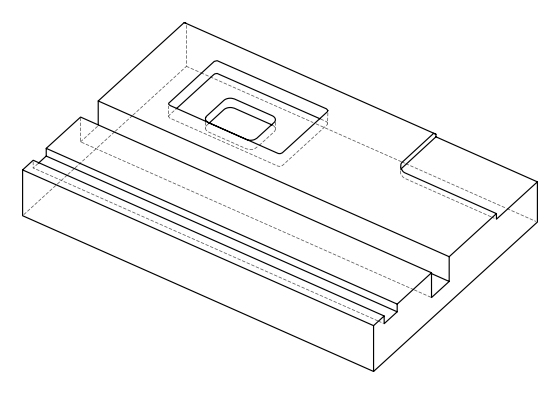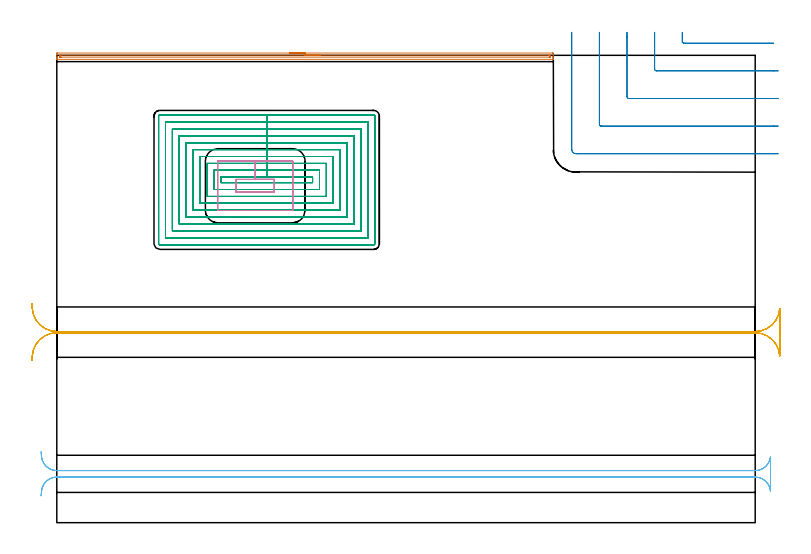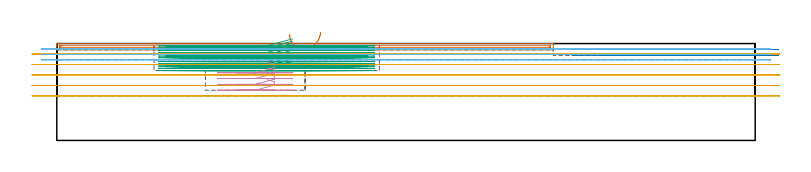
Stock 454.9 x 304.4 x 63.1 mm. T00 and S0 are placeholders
(PLAN: 6 operations, 5 tool changes, 98.4 min)
(1 AREA_MILL | FG_CHAMFER_SURFACE | UGT0205_001 | 5.34 min | 2740 mm3)
(2 MILL_CORNER_NOTCH_RECTANGULAR | CORNER_NOTCH_RECTANGULAR | UGT0201_106 | Follow Part, ap 6, ae 75% | 3.06 min | 76675 mm3)
(3 MILL_RECTANGULAR_POCKET | POCKET_RECTANGULAR_STRAIGHT | UGT0201_014 | Follow Part, ap 1.5, ae 75% | 71.11 min | 233642 mm3)
(4 MILL_RECTANGULAR_POCKET_1 | POCKET_RECTANGULAR_STRAIGHT_1 | NXT0201_012 | Follow Part, ap 4, ae 75% | 2.36 min | 39389 mm3)
(5 MILL_RECTANGULAR_SLOT | SLOT_RECTANGULAR | UGT0201_004 | Follow Part, ap 8, ae 75% | 10.51 min | 508793 mm3)
(6 MILL_RECTANGULAR_SLOT_1 | SLOT_RECTANGULAR_1 | UGT0201_094 | Follow Part, ap 5, ae 75% | 6.03 min | 116691 mm3)
(TOOL UGT0205_001 | Chamfer Mill 20 x 3 x 45 deg. | D20 FL50 Z2)
(TOOL UGT0201_106 | End Mill 24 mm | D24 FL25 Z2)
(TOOL UGT0201_014 | End mill 6 mm | D6 FL24 Z4)
(TOOL NXT0201_012 | ENDMILL 16mm [2P460-1600-NA 1630] | D16 FL38 Z6)
(TOOL UGT0201_004 | End Mill 32 mm | D32 FL53 Z6)
(TOOL UGT0201_094 | End mill 20 mm | D20 FL38 Z4)
(OP 1 AREA_MILL)
G17 G21 G94 G90
T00 M6
G54
G17 G0 G90 X151.7 Y305.9 S1061 M3
G43 Z73.1 H0
Z69.
G94 G1 X151.738 Z68.128 F250.
X151.852 Z67.263
X152.041 Z66.412
X152.303 Z65.58
X152.637 Z64.774
X153.04 Z64.
X153.508 Z63.264
X154.04 Z62.572
X154.629 Z61.929
X155.272 Z61.34
X155.964 Z60.808
X156.7 Z60.34
X157.474 Z59.937
X158.28 Z59.603
X159.112 Z59.341
X159.964 Z59.152
X160.828 Z59.038
X161.7 Z59.
X322.794
X323.107 Y305.898
X323.39 Y305.893 Z59.003
X323.4 Y305.592 Z59.302
Y304.162 Z60.735
Y302.979 Z61.916
Y302.355 Z62.544
Y302.02 Z62.879
X323.398 Y301.909 Z62.983
X323.39 Y301.803 Z63.088
X323.24 Y301.8 Z63.1
X0.16
X0.01 Y301.803 Z63.088
X0.002 Y301.909 Z62.983
X0. Y302.02 Z62.879
Y302.355 Z62.544
Y302.979 Z61.916
Y305.033 Z59.864
X0.004 Y305.592 Z59.302
X0.01 Y305.893 Z59.003
X0.293 Y305.898 Z59.
X0.606 Y305.9
X161.7
Y304.486 Z60.414
X320.358
X321.009 Y304.484 Z60.416
X321.254 Y304.482 Z60.418
X321.354 Y304.479 Z60.421
X321.391 Y304.472 Z60.428
X321.393 Y304.452 Z60.448
X321.398 Y304.342 Z60.558
X321.4 Y303.85 Z61.05
X321.399 Y303.469 Z61.431
X321.396 Y303.341 Z61.559
X321.39 Y303.24 Z61.66
X321.387 Y303.22 Z61.68
X321.374 Y303.219 Z61.681
X321.335 Y303.217 Z61.683
X321.009 Y303.215 Z61.685
X320.768 Y303.214 Z61.686
X3.042
X2.391 Y303.216 Z61.684
X2.146 Y303.218 Z61.682
X2.046 Y303.221 Z61.679
X2.009 Y303.228 Z61.672
X2.007 Y303.248 Z61.652
X2.002 Y303.359 Z61.541
X2. Y303.85 Z61.05
X2.001 Y304.231 Z60.669
X2.004 Y304.359 Z60.541
X2.01 Y304.46 Z60.44
X2.013 Y304.48 Z60.42
X2.026 Y304.481 Z60.419
X2.065 Y304.483 Z60.417
X2.391 Y304.485 Z60.415
X2.632 Y304.486 Z60.414
X161.7
X162.572 Z60.452
X163.436 Z60.566
X164.288 Z60.755
X165.12 Z61.017
X165.926 Z61.351
X166.7 Z61.754
X167.436 Z62.223
X168.128 Z62.754
X168.771 Z63.343
X169.36 Z63.986
X169.892 Z64.678
X170.36 Z65.414
X170.763 Z66.188
X171.097 Z66.994
X171.359 Z67.826
X171.548 Z68.678
X171.662 Z69.543
X171.7 Z70.414
G0 Z73.1
M5
M2
(OP 2 MILL_CORNER_NOTCH_RECTANGULAR)
G17 G21 G94 G90
T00 M6
G54
G17 G0 G90 X407.4 Y319.4 S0 M3
G43 Z73.1 H0
Z59.25
G94 G1 Y316.4 F250.
Y313.493 F500.
G3 X408.593 Y312.3 R1.2
G1 X463.933
X466.933 F250.
G0 Z73.1
X389.4 Y319.4
Z59.25
G1 Y316.4
Y295.494 F500.
G3 X390.594 Y294.3 R1.2
G1 X466.9
X469.9 F250.
G0 Z73.1
X371.4 Y319.4
Z59.25
G1 Y316.4
Y277.494 F500.
G3 X372.594 Y276.3 R1.2
G1 X466.9
X469.9 F250.
G0 Z73.1
X353.4 Y319.4
Z59.25
G1 Y316.4
Y259.494 F500.
G3 X354.594 Y258.3 R1.2
G1 X466.9
X469.9 F250.
G0 Z73.1
X335.4 Y319.4
Z59.25
G1 Y316.4
Y243.2 F500.
G3 X338.3 Y240.3 R2.9
G1 X466.9
X469.9 F250.
G0 Z73.1
X407.4 Y319.4
Z55.4
G1 Y316.4
Y313.493 F500.
G3 X408.593 Y312.3 R1.2
G1 X463.933
X466.933 F250.
G0 Z73.1
X389.4 Y319.4
Z55.4
G1 Y316.4
Y295.494 F500.
G3 X390.594 Y294.3 R1.2
G1 X466.9
X469.9 F250.
G0 Z73.1
X371.4 Y319.4
Z55.4
G1 Y316.4
Y277.494 F500.
G3 X372.594 Y276.3 R1.2
G1 X466.9
X469.9 F250.
G0 Z73.1
X353.4 Y319.4
Z55.4
G1 Y316.4
Y259.494 F500.
G3 X354.594 Y258.3 R1.2
G1 X466.9
X469.9 F250.
G0 Z73.1
X335.4 Y319.4
Z55.4
G1 Y316.4
Y243.2 F500.
G3 X338.3 Y240.3 R2.9
G1 X466.9
X469.9 F250.
G0 Z73.1
M5
M2
(OP 3 MILL_RECTANGULAR_POCKET)
G17 G21 G94 G90
T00 M6
G54
G17 G0 G90 X153.37 Y225. S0 M3
G43 Z73.1 H0
Z66.1
G94 G1 X136.7 Z61.633 F250.
X106.8 F500.
Y221.5
X166.6
Y225.
X136.7
Y229.5
X102.3
Y217.
X171.1
Y229.5
X136.7
Y234.
X97.8
Y212.5
X175.6
Y234.
X136.7
Y238.5
X93.3
Y208.
X180.1
Y238.5
X136.7
Y243.
X88.8
Y203.5
X184.6
Y243.
X136.7
Y247.5
X84.3
Y199.
X189.1
Y247.5
X136.7
Y252.
X79.8
Y194.5
X193.6
Y252.
X136.7
Y256.5
X75.3
Y190.
X198.1
Y256.5
X136.7
Y261.
X70.8
Y185.5
X202.6
Y261.
X136.7
Y265.5
X67.
G3 X66.3 Y264.8 R0.7
G1 Y181.7
G3 X67. Y181. R0.7
G1 X206.4
G3 X207.1 Y181.7 R0.7
G1 Y264.8
G3 X206.4 Y265.5 R0.7
G1 X136.7
X135.7
G0 X153.37 Y225. Z64.633
G1 X136.7 Z60.167 F250.
X106.8 F500.
Y221.5
X166.6
Y225.
X136.7
Y229.5
X102.3
Y217.
X171.1
Y229.5
X136.7
Y234.
X97.8
Y212.5
X175.6
Y234.
X136.7
Y238.5
X93.3
Y208.
X180.1
Y238.5
X136.7
Y243.
X88.8
Y203.5
X184.6
Y243.
X136.7
Y247.5
X84.3
Y199.
X189.1
Y247.5
X136.7
Y252.
X79.8
Y194.5
X193.6
Y252.
X136.7
Y256.5
X75.3
Y190.
X198.1
Y256.5
X136.7
Y261.
X70.8
Y185.5
X202.6
Y261.
X136.7
Y265.5
X67.
G3 X66.3 Y264.8 R0.7
G1 Y181.7
G3 X67. Y181. R0.7
G1 X206.4
G3 X207.1 Y181.7 R0.7
G1 Y264.8
G3 X206.4 Y265.5 R0.7
G1 X136.7
X135.7
G0 X153.37 Y225. Z63.167
G1 X136.7 Z58.7 F250.
X106.8 F500.
Y221.5
X166.6
Y225.
X136.7
Y229.5
X102.3
Y217.
X171.1
Y229.5
X136.7
Y234.
X97.8
Y212.5
X175.6
Y234.
X136.7
Y238.5
X93.3
Y208.
X180.1
Y238.5
X136.7
Y243.
X88.8
Y203.5
X184.6
Y243.
X136.7
Y247.5
X84.3
Y199.
X189.1
Y247.5
X136.7
Y252.
X79.8
Y194.5
X193.6
Y252.
X136.7
Y256.5
X75.3
Y190.
X198.1
Y256.5
X136.7
Y261.
X70.8
Y185.5
X202.6
Y261.
X136.7
Y265.5
X67.
G3 X66.3 Y264.8 R0.7
G1 Y181.7
G3 X67. Y181. R0.7
G1 X206.4
G3 X207.1 Y181.7 R0.7
G1 Y264.8
G3 X206.4 Y265.5 R0.7
G1 X136.7
X135.7
G0 X153.37 Y225. Z61.7
G1 X136.7 Z57.233 F250.
X106.8 F500.
Y221.5
X166.6
Y225.
X136.7
Y229.5
X102.3
Y217.
X171.1
Y229.5
X136.7
Y234.
X97.8
Y212.5
X175.6
Y234.
X136.7
Y238.5
X93.3
Y208.
X180.1
Y238.5
X136.7
Y243.
X88.8
Y203.5
X184.6
Y243.
X136.7
Y247.5
X84.3
Y199.
X189.1
Y247.5
X136.7
Y252.
X79.8
Y194.5
X193.6
Y252.
X136.7
Y256.5
X75.3
Y190.
X198.1
Y256.5
X136.7
Y261.
X70.8
Y185.5
X202.6
Y261.
X136.7
Y265.5
X67.
G3 X66.3 Y264.8 R0.7
G1 Y181.7
G3 X67. Y181. R0.7
G1 X206.4
G3 X207.1 Y181.7 R0.7
G1 Y264.8
G3 X206.4 Y265.5 R0.7
G1 X136.7
X135.7
G0 X153.37 Y225. Z60.233
G1 X136.7 Z55.767 F250.
X106.8 F500.
Y221.5
X166.6
Y225.
X136.7
Y229.5
X102.3
Y217.
X171.1
Y229.5
X136.7
Y234.
X97.8
Y212.5
X175.6
Y234.
X136.7
Y238.5
X93.3
Y208.
X180.1
Y238.5
X136.7
Y243.
X88.8
Y203.5
X184.6
Y243.
X136.7
Y247.5
X84.3
Y199.
X189.1
Y247.5
X136.7
Y252.
X79.8
Y194.5
X193.6
Y252.
X136.7
Y256.5
X75.3
Y190.
X198.1
Y256.5
X136.7
Y261.
X70.8
Y185.5
X202.6
Y261.
X136.7
Y265.5
X67.
G3 X66.3 Y264.8 R0.7
G1 Y181.7
G3 X67. Y181. R0.7
G1 X206.4
G3 X207.1 Y181.7 R0.7
G1 Y264.8
G3 X206.4 Y265.5 R0.7
G1 X136.7
X135.7
G0 X153.37 Y225. Z58.767
G1 X136.7 Z54.3 F250.
X106.8 F500.
Y221.5
X166.6
Y225.
X136.7
Y229.5
X102.3
Y217.
X171.1
Y229.5
X136.7
Y234.
X97.8
Y212.5
X175.6
Y234.
X136.7
Y238.5
X93.3
Y208.
X180.1
Y238.5
X136.7
Y243.
X88.8
Y203.5
X184.6
Y243.
X136.7
Y247.5
X84.3
Y199.
X189.1
Y247.5
X136.7
Y252.
X79.8
Y194.5
X193.6
Y252.
X136.7
Y256.5
X75.3
Y190.
X198.1
Y256.5
X136.7
Y261.
X70.8
Y185.5
X202.6
Y261.
X136.7
Y265.5
X67.
G3 X66.3 Y264.8 R0.7
G1 Y181.7
G3 X67. Y181. R0.7
G1 X206.4
G3 X207.1 Y181.7 R0.7
G1 Y264.8
G3 X206.4 Y265.5 R0.7
G1 X136.7
X135.7
G0 X153.37 Y225. Z57.3
G1 X136.7 Z52.833 F250.
X106.8 F500.
Y221.5
X166.6
Y225.
X136.7
Y229.5
X102.3
Y217.
X171.1
Y229.5
X136.7
Y234.
X97.8
Y212.5
X175.6
Y234.
X136.7
Y238.5
X93.3
Y208.
X180.1
Y238.5
X136.7
Y243.
X88.8
Y203.5
X184.6
Y243.
X136.7
Y247.5
X84.3
Y199.
X189.1
Y247.5
X136.7
Y252.
X79.8
Y194.5
X193.6
Y252.
X136.7
Y256.5
X75.3
Y190.
X198.1
Y256.5
X136.7
Y261.
X70.8
Y185.5
X202.6
Y261.
X136.7
Y265.5
X67.
G3 X66.3 Y264.8 R0.7
G1 Y181.7
G3 X67. Y181. R0.7
G1 X206.4
G3 X207.1 Y181.7 R0.7
G1 Y264.8
G3 X206.4 Y265.5 R0.7
G1 X136.7
X135.7
G0 X153.37 Y225. Z55.833
G1 X136.7 Z51.367 F250.
X106.8 F500.
Y221.5
X166.6
Y225.
X136.7
Y229.5
X102.3
Y217.
X171.1
Y229.5
X136.7
Y234.
X97.8
Y212.5
X175.6
Y234.
X136.7
Y238.5
X93.3
Y208.
X180.1
Y238.5
X136.7
Y243.
X88.8
Y203.5
X184.6
Y243.
X136.7
Y247.5
X84.3
Y199.
X189.1
Y247.5
X136.7
Y252.
X79.8
Y194.5
X193.6
Y252.
X136.7
Y256.5
X75.3
Y190.
X198.1
Y256.5
X136.7
Y261.
X70.8
Y185.5
X202.6
Y261.
X136.7
Y265.5
X67.
G3 X66.3 Y264.8 R0.7
G1 Y181.7
G3 X67. Y181. R0.7
G1 X206.4
G3 X207.1 Y181.7 R0.7
G1 Y264.8
G3 X206.4 Y265.5 R0.7
G1 X136.7
X135.7
G0 X153.37 Y225. Z54.367
G1 X136.7 Z49.9 F250.
X106.8 F500.
Y221.5
X166.6
Y225.
X136.7
Y229.5
X102.3
Y217.
X171.1
Y229.5
X136.7
Y234.
X97.8
Y212.5
X175.6
Y234.
X136.7
Y238.5
X93.3
Y208.
X180.1
Y238.5
X136.7
Y243.
X88.8
Y203.5
X184.6
Y243.
X136.7
Y247.5
X84.3
Y199.
X189.1
Y247.5
X136.7
Y252.
X79.8
Y194.5
X193.6
Y252.
X136.7
Y256.5
X75.3
Y190.
X198.1
Y256.5
X136.7
Y261.
X70.8
Y185.5
X202.6
Y261.
X136.7
Y265.5
X67.
G3 X66.3 Y264.8 R0.7
G1 Y181.7
G3 X67. Y181. R0.7
G1 X206.4
G3 X207.1 Y181.7 R0.7
G1 Y264.8
G3 X206.4 Y265.5 R0.7
G1 X136.7
X135.7
G0 X153.37 Y225. Z52.9
G1 X136.7 Z48.433 F250.
X106.8 F500.
Y221.5
X166.6
Y225.
X136.7
Y229.5
X102.3
Y217.
X171.1
Y229.5
X136.7
Y234.
X97.8
Y212.5
X175.6
Y234.
X136.7
Y238.5
X93.3
Y208.
X180.1
Y238.5
X136.7
Y243.
X88.8
Y203.5
X184.6
Y243.
X136.7
Y247.5
X84.3
Y199.
X189.1
Y247.5
X136.7
Y252.
X79.8
Y194.5
X193.6
Y252.
X136.7
Y256.5
X75.3
Y190.
X198.1
Y256.5
X136.7
Y261.
X70.8
Y185.5
X202.6
Y261.
X136.7
Y265.5
X67.
G3 X66.3 Y264.8 R0.7
G1 Y181.7
G3 X67. Y181. R0.7
G1 X206.4
G3 X207.1 Y181.7 R0.7
G1 Y264.8
G3 X206.4 Y265.5 R0.7
G1 X136.7
X135.7
G0 X153.37 Y225. Z51.433
G1 X136.7 Z46.967 F250.
X106.8 F500.
Y221.5
X166.6
Y225.
X136.7
Y229.5
X102.3
Y217.
X171.1
Y229.5
X136.7
Y234.
X97.8
Y212.5
X175.6
Y234.
X136.7
Y238.5
X93.3
Y208.
X180.1
Y238.5
X136.7
Y243.
X88.8
Y203.5
X184.6
Y243.
X136.7
Y247.5
X84.3
Y199.
X189.1
Y247.5
X136.7
Y252.
X79.8
Y194.5
X193.6
Y252.
X136.7
Y256.5
X75.3
Y190.
X198.1
Y256.5
X136.7
Y261.
X70.8
Y185.5
X202.6
Y261.
X136.7
Y265.5
X67.
G3 X66.3 Y264.8 R0.7
G1 Y181.7
G3 X67. Y181. R0.7
G1 X206.4
G3 X207.1 Y181.7 R0.7
G1 Y264.8
G3 X206.4 Y265.5 R0.7
G1 X136.7
X135.7
G0 X153.37 Y225. Z49.967
G1 X136.7 Z45.5 F250.
X106.8 F500.
Y221.5
X166.6
Y225.
X136.7
Y229.5
X102.3
Y217.
X171.1
Y229.5
X136.7
Y234.
X97.8
Y212.5
X175.6
Y234.
X136.7
Y238.5
X93.3
Y208.
X180.1
Y238.5
X136.7
Y243.
X88.8
Y203.5
X184.6
Y243.
X136.7
Y247.5
X84.3
Y199.
X189.1
Y247.5
X136.7
Y252.
X79.8
Y194.5
X193.6
Y252.
X136.7
Y256.5
X75.3
Y190.
X198.1
Y256.5
X136.7
Y261.
X70.8
Y185.5
X202.6
Y261.
X136.7
Y265.5
X67.
G3 X66.3 Y264.8 R0.7
G1 Y181.7
G3 X67. Y181. R0.7
G1 X206.4
G3 X207.1 Y181.7 R0.7
G1 Y264.8
G3 X206.4 Y265.5 R0.7
G1 X136.7
X135.7
G0 Z73.1
M5
M2
(OP 4 MILL_RECTANGULAR_POCKET_1)
G17 G21 G94 G90
T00 M6
G54
G17 G0 G90 X137.072 Y215.3 S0 M3
G43 Z73.1 H1
Z50.9
G94 G1 X141.7 Z49.66 F250.
Y223.6 Z47.436
X129.25 Z44.1
X116.8 F500.
Y215.3
X141.7
Y223.6
X129.25
Y235.6
X105.1
G3 X104.8 Y235.3 R0.3
G1 Y203.6
G3 X105.1 Y203.3 R0.3
G1 X153.4
G3 X153.7 Y203.6 R0.3
G1 Y235.3
G3 X153.4 Y235.6 R0.3
G1 X129.25
X128.25
G0 X137.072 Y215.3 Z47.1
G1 X141.7 Z45.86 F250.
Y223.6 Z43.636
X129.25 Z40.3
X116.8 F500.
Y215.3
X141.7
Y223.6
X129.25
Y235.6
X105.1
G3 X104.8 Y235.3 R0.3
G1 Y203.6
G3 X105.1 Y203.3 R0.3
G1 X153.4
G3 X153.7 Y203.6 R0.3
G1 Y235.3
G3 X153.4 Y235.6 R0.3
G1 X129.25
X128.25
G0 X137.072 Y215.3 Z43.3
G1 X141.7 Z42.06 F250.
Y223.6 Z39.836
X129.25 Z36.5
X116.8 F500.
Y215.3
X141.7
Y223.6
X129.25
Y235.6
X105.1
G3 X104.8 Y235.3 R0.3
G1 Y203.6
G3 X105.1 Y203.3 R0.3
G1 X153.4
G3 X153.7 Y203.6 R0.3
G1 Y235.3
G3 X153.4 Y235.6 R0.3
G1 X129.25
X128.25
G0 X137.072 Y215.3 Z39.5
G1 X141.7 Z38.26 F250.
Y223.6 Z36.036
X129.25 Z32.7
X116.8 F500.
Y215.3
X141.7
Y223.6
X129.25
Y235.6
X105.1
G3 X104.8 Y235.3 R0.3
G1 Y203.6
G3 X105.1 Y203.3 R0.3
G1 X153.4
G3 X153.7 Y203.6 R0.3
G1 Y235.3
G3 X153.4 Y235.6 R0.3
G1 X129.25
X128.25
G0 Z73.1
M5
M2
(OP 5 MILL_RECTANGULAR_SLOT)
G17 G21 G94 G90
T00 M6
G54
G17 G0 G90 X-16.154 Y105.685 S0 M3
G43 Z73.1 H0
Z56.28
G94 G1 X-15.97 Y108.679 F250.
G2 X0. Y123.7 R16. F500.
G1 X454.9
G2 X470.87 Y108.679 R16.
G1 X470.9
Y139.521
X470.87
G2 X454.9 Y124.5 R16.
G1 X0.
G2 X-15.97 Y139.521 R16.
G1 X-16.154 Y142.515 F250.
G0 Y105.685 Z49.46
G1 X-15.97 Y108.679
G2 X0. Y123.7 R16. F500.
G1 X454.9
G2 X470.87 Y108.679 R16.
G1 X470.9
Y139.521
X470.87
G2 X454.9 Y124.5 R16.
G1 X0.
G2 X-15.97 Y139.521 R16.
G1 X-16.154 Y142.515 F250.
G0 Y105.685 Z42.64
G1 X-15.97 Y108.679
G2 X0. Y123.7 R16. F500.
G1 X454.9
G2 X470.87 Y108.679 R16.
G1 X470.9
Y139.521
X470.87
G2 X454.9 Y124.5 R16.
G1 X0.
G2 X-15.97 Y139.521 R16.
G1 X-16.154 Y142.515 F250.
G0 Y105.685 Z35.82
G1 X-15.97 Y108.679
G2 X0. Y123.7 R16. F500.
G1 X454.9
G2 X470.87 Y108.679 R16.
G1 X470.9
Y139.521
X470.87
G2 X454.9 Y124.5 R16.
G1 X0.
G2 X-15.97 Y139.521 R16.
G1 X-16.154 Y142.515 F250.
G0 Y105.685 Z29.
G1 X-15.97 Y108.679
G2 X0. Y123.7 R16. F500.
G1 X454.9
G2 X470.87 Y108.679 R16.
G1 X470.9
Y139.521
X470.87
G2 X454.9 Y124.5 R16.
G1 X0.
G2 X-15.97 Y139.521 R16.
G1 X-16.154 Y142.515 F250.
G0 Z73.1
M5
M2
(OP 6 MILL_RECTANGULAR_SLOT_1)
G17 G21 G94 G90
T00 M6
G54
G17 G0 G90 X-10.202 Y17.483 S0 M3
G43 Z73.1 H0
Z59.567
G94 G1 X-9.97 Y20.474 F250.
G2 X0. Y29.7 R10. F500.
G1 X454.9
G2 X464.87 Y20.474 R10.
G1 X464.9
Y43.126
X464.87
G2 X454.9 Y33.9 R10.
G1 X0.
G2 X-9.97 Y43.126 R10.
G1 X-10.202 Y46.117 F250.
G0 Y17.483 Z56.033
G1 X-9.97 Y20.474
G2 X0. Y29.7 R10. F500.
G1 X454.9
G2 X464.87 Y20.474 R10.
G1 X464.9
Y43.126
X464.87
G2 X454.9 Y33.9 R10.
G1 X0.
G2 X-9.97 Y43.126 R10.
G1 X-10.202 Y46.117 F250.
G0 Y17.483 Z52.5
G1 X-9.97 Y20.474
G2 X0. Y29.7 R10. F500.
G1 X454.9
G2 X464.87 Y20.474 R10.
G1 X464.9
Y43.126
X464.87
G2 X454.9 Y33.9 R10.
G1 X0.
G2 X-9.97 Y43.126 R10.
G1 X-10.202 Y46.117 F250.
G0 Z73.1
M5
M2
